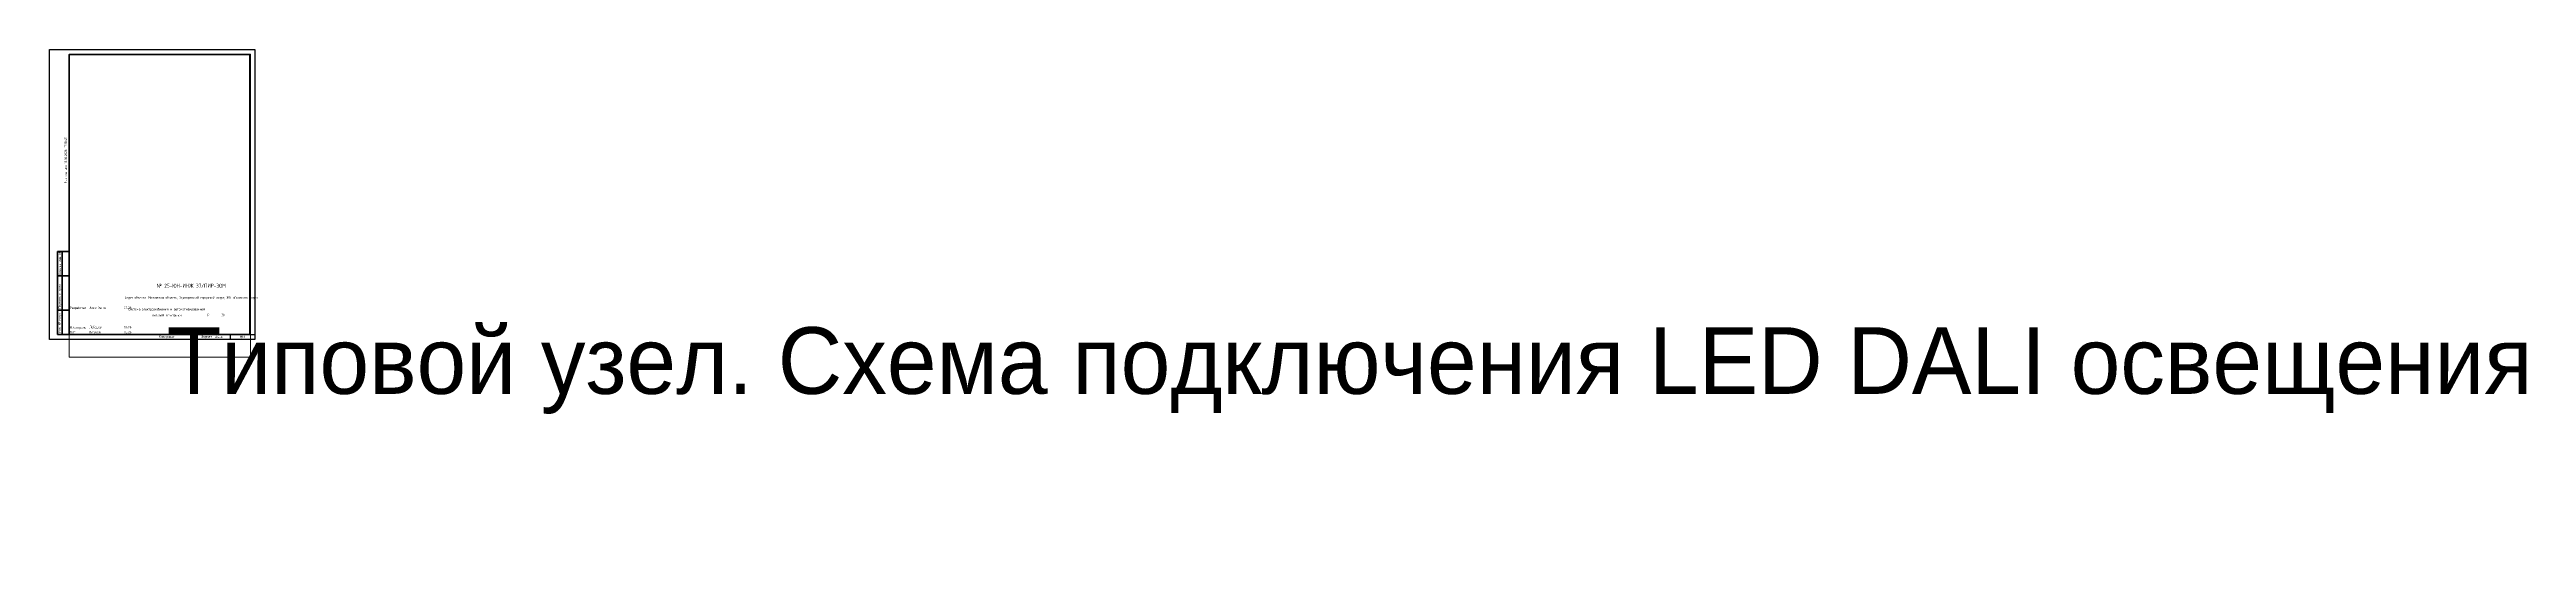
# Paper-space layout 'Узел (3)' of a CAD drawing. Header units: millimetres. Extents: x 0 to 2534, y -218 to 297.
import ezdxf
from ezdxf.enums import TextEntityAlignment as Align

# ---------------------------------------------------------------- set-up
doc = ezdxf.new("R2018")
doc.units = ezdxf.units.MM
doc.layers.add('0_UNC Defpoints ЭОМ', color=6, linetype='Continuous', plot=False)
doc.layers.add('0_Рамка', color=7, linetype='Continuous')
doc.styles.get("Standard").update_dxf_attribs({"font": 'arial.ttf'})
doc.styles.add('Unecom', font='GOST2304A.ttf', dxfattribs={"height": 2.5})
doc.styles.add('СПДС', font='isocpeur.ttf', dxfattribs={"width": 0.8, "height": 2.5})

# ---------------------------------------------------------------- blocks, each defined once
blk = doc.blocks.new('*U69')
at = {"lineweight": 60, "ltscale": 10}
for p, q in [((20, 292), (205, 292)), ((20, 5), (20, 292)), ((205, 292), (205, 5)), ((8, 90), (20, 90)), ((8, 5), (8, 90)), ((13, 90), (13, 5)), ((20, 90), (20, 5)), ((20, 90), (20, 5)), ((8, 65), (20, 65)), ((8, 30), (20, 30)), ((20, 5), (8, 5)), ((205, 5), (20, 5))]:
    blk.add_line(p, q, dxfattribs=at)
at = {"layer": '0_UNC Defpoints ЭОМ', "ltscale": 10}
blk.add_lwpolyline([(210, 0), (0, 0), (0, 297), (210, 297)], close=True, dxfattribs=at)
at = {"layer": '0_UNC Defpoints ЭОМ', "lineweight": 30}
blk.add_lwpolyline([(185, 5), (210, 5), (210, 0), (185, 0)], close=True, dxfattribs=at)
at = {"char_height": 2.5, "attachment_point": 4, "rotation": 90, "style": 'Unecom'}
for s, insert, width in [('{\\fGOST type A|b0|i1|c204|p34; }Взамен инв. №', (10.5, 65), 25), (' Подпись и дата', (10.5, 30), 35), (' Инв. № подл.', (10.5, 5), 24.419)]:
    blk.add_mtext(s, dxfattribs=dict(at, insert=insert, width=width))
at = {"style": 'Unecom'}
for s, insert, char_height, width, attachment_point, line_spacing_factor in [('№ 25-ЮН-ИНЖ 37/ПИР-ЭОМ', (145, 55), 4, 120, 5, 2), ('Разработал', (20.7, 32), 2.5, 20, 4, 2), ('Ахметзянов', (40.8, 32.5), 2.5, 19.921, 4, 2), ('05.26', (80, 32.5), 2.5, 10, 5, 2), ('Система электроснабжения и автоматизированной силовой электрики', (120, 27.5), 2.5, 70, 5, 1.5), ('Адрес объекта: Московская область, Одинцовский городской округ, ЖК «Сколково Парк»', (145, 42.5), 2.5, 115, 5, 1.5), ('Р', (162.5, 25), 2.5, 15, 5, 2), ('Н.Контроль', (20.7, 12), 2.5, 20, 4, 2), ('ГИП', (20.7, 7.3), 2.5, 20, 4, 2), ('Лебедев', (40.8, 12.5), 2.5, 19.921, 4, 2), ('Вересов', (40.8, 7), 2.5, 19.921, 4, 2), ('05.26', (80, 12.5), 2.5, 10, 5, 2), ('05.26', (80, 7.5), 2.5, 10, 5, 2)]:
    blk.add_mtext(s, dxfattribs=dict(at, insert=insert, char_height=char_height, width=width, attachment_point=attachment_point, line_spacing_factor=line_spacing_factor))
at = {"char_height": 2.5, "attachment_point": 4, "style": 'Unecom'}
for s, insert, width in [('Формат  ', (154.9, 2.6), 50), ('\\pi1; ', (250, -133.2), 20), ('\\pi1; ', (250, -133.2), 20), ('\\pxi0.4; ', (250, -133.2), 20), ('\\pi1; ', (512.5, -218.3), 20), ('\\pi1; ', (512.5, -218.3), 20), ('\\pxi0.4; ', (512.5, -218.3), 20)]:
    blk.add_mtext(s, dxfattribs=dict(at, insert=insert, width=width))
at = {"style": 'Unecom'}
blk.add_attdef('ЛИСТ_№', text='', height=2.5, dxfattribs=at).set_placement((177.5, 25), align=Align.MIDDLE_CENTER)
blk.add_attdef('КОЛ-ВО_ЛИСТОВ', text='', height=2.5, dxfattribs=at).set_placement((194.7, 23.7), align=Align.CENTER)
at = {"lineweight": 30, "flags": 104}
blk.add_attdef('ОПИСАНИЕ_ЛИСТА', text='', height=2.5, dxfattribs=at).set_placement((119.9, 12.5), align=Align.MIDDLE_CENTER)
at = {"style": 'Unecom', "flags": 8}
blk.add_attdef('ФОРМАТ_БУМАГИ', (169.4, 1.3), '', height=2.5, dxfattribs=at)
at = {"layer": '0_Рамка', "style": 'СПДС', "width": 0.8}
blk.add_text('Распечатано 18.06.2026 17:18:45', height=2.5, rotation=90, dxfattribs=at).set_placement((16.5, 160), align=Align.MIDDLE_LEFT)
at = {"layer": 'Defpoints', "insert": (120, 2.5), "char_height": 2.5, "width": 70, "attachment_point": 5, "style": 'Unecom'}
blk.add_mtext('Копировал', dxfattribs=at)

psp = doc.layouts.new('Узел (3)')

# ---------------------------------------------------------------- block references
at = {"ltscale": 100}
ref = psp.add_blockref('*U69', (0, 0), dxfattribs=at)
ref.add_attrib('ФОРМАТ_БУМАГИ', 'А4-в', (169.4, 1.3), dxfattribs={"height": 2.5, "style": 'Unecom'})
ref.add_attrib('ЛИСТ_№', '30', dxfattribs={"height": 2.5, "style": 'Unecom'}).set_placement((177.5, 25), align=Align.MIDDLE_CENTER)
lines = psp.add_mtext('Типовой узел. Схема подключения LED DALI освещения', dxfattribs={"insert": (119.9, 12.5), "char_height": 68.284, "attachment_point": 1})
ref.add_attrib('ОПИСАНИЕ_ЛИСТА', '', (119.9, 12.5), dxfattribs={"flags": 104}).embed_mtext(lines)

# ---------------------------------------------------------------- texts
at = {"insert": (197.5, 2.5), "char_height": 2.5, "width": 25, "attachment_point": 5, "line_spacing_factor": 2, "style": 'Unecom'}
psp.add_mtext('М1:1', dxfattribs=at)

# ---------------------------------------------------------------- viewports
at = {"layer": 'Defpoints', "color": 6}
psp.add_viewport(center=(112.8, 137), size=(185.5, 310.1), view_center_point=(1971.75, 524.588), view_height=310.0993, dxfattribs=at)

doc.saveas('drawing.dxf')
